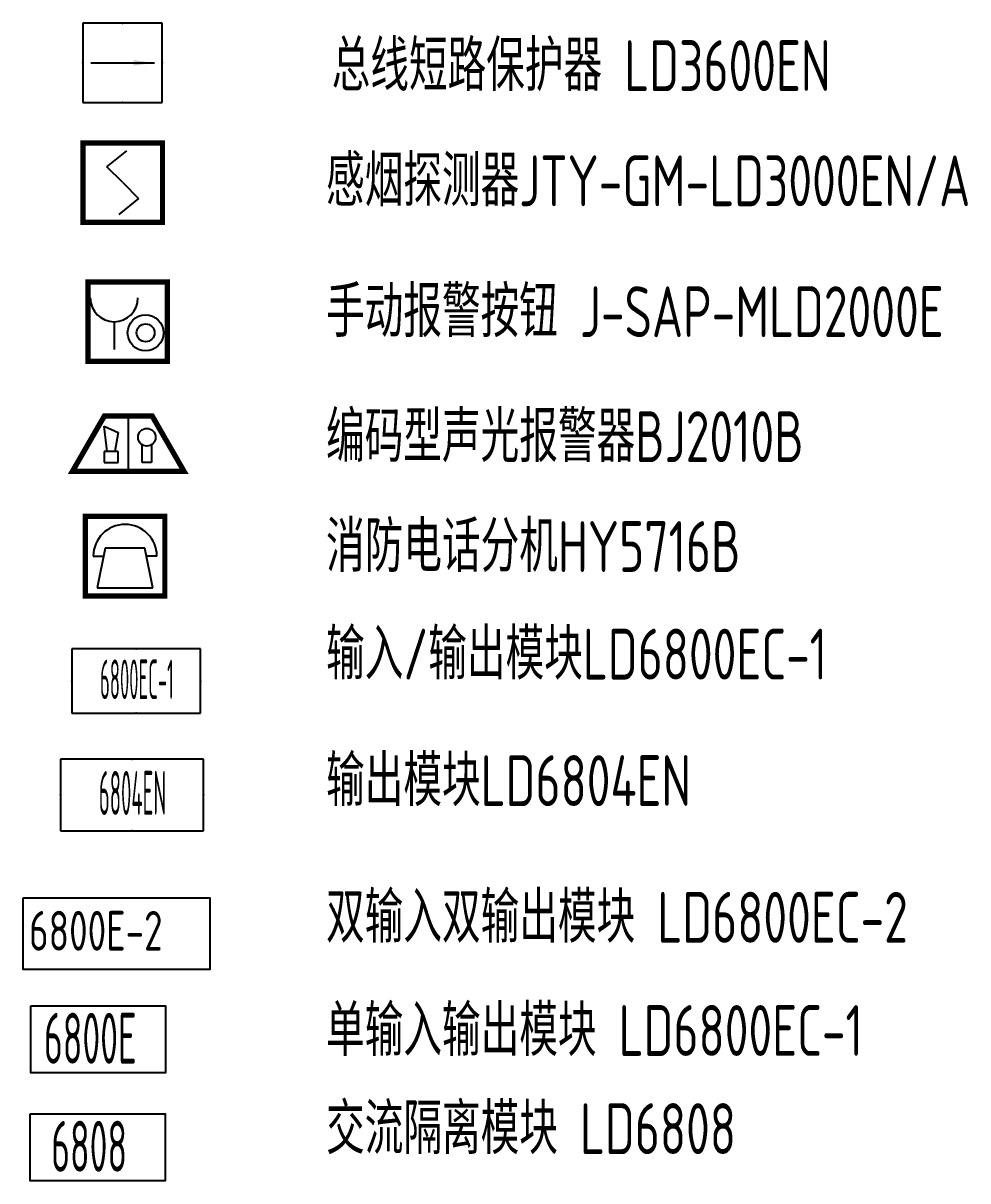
# Model space of a CAD drawing. Extents: x 5279878 to 5976284, y -275259 to -27697.
# Drawn here: x 5684307 to 5690253, y -159826 to -152536 of the extents above; entities that cross this region are included whole.
import ezdxf
from ezdxf.enums import TextEntityAlignment as Align

# ---------------------------------------------------------------- set-up
doc = ezdxf.new("R2010")
doc.units = 0
doc.header["$LTSCALE"] = 1000
doc.header["$MEASUREMENT"] = 0
doc.layers.get('0').update_dxf_attribs({"linetype": 'CONTINUOUS'})
doc.layers.add('EQUIP-消防', color=3, linetype='CONTINUOUS')
doc.layers.add('SIG_TEXT', color=7, linetype='CONTINUOUS')
doc.styles.add('_TEL_DIM', font='sceie.shx', dxfattribs={"width": 0.8, "height": 3.5, "bigfont": 'sceic.shx'})
doc.styles.add('scei', font='sceie.shx', dxfattribs={"width": 0.85, "bigfont": 'sceic.shx'})
doc.styles.add('sceie', font='sceie.shx', dxfattribs={"width": 0.7, "bigfont": 'sceic.shx'})
doc.styles.get("Standard").update_dxf_attribs({"font": 'GBENOR', "bigfont": 'GBCBIG'})

# ---------------------------------------------------------------- blocks, each defined once
blk = doc.blocks.new('$equip$00001590')
for p, q in [((0.5, 0), (-0.5, 0)), ((-0.5, 0), (-0.5, -1)), ((0.5, -1), (0.5, 0)), ((-0.4, -0.5), (0.4, -0.5)), ((-0.5, -1), (0.5, -1))]:
    blk.add_line(p, q)
for p in [(0, 0), (-0.5, -0.5), (0.5, -0.5), (0, -1)]:
    blk.add_point(p)
blk.add_solid([(0.4, -0.5), (0.141, -0.465), (0.141, -0.535)])
at = {"flags": 9}
blk.add_attdef('A', (0, 0), '', height=0.00002, dxfattribs=at)
blk.add_attdef('B', text='', height=0.4, dxfattribs=at).set_placement((0.825, -0.677), align=Align.MIDDLE_CENTER)
blk = doc.blocks.new('$equip$00002649')
for p, q in [((-0.5, 0.5), (-0.5, -0.5)), ((0.5, 0.5), (-0.5, 0.5)), ((0.5, -0.5), (0.5, 0.5)), ((-0.2, 0.2), (0.05, 0.4)), ((0, 0), (-0.2, 0.2)), ((0, 0), (0.2, -0.2)), ((0.2, -0.2), (-0.05, -0.4)), ((-0.5, -0.5), (0.5, -0.5))]:
    blk.add_line(p, q)
at = {"const_width": 0.0667}
blk.add_lwpolyline([(-0.5, 0.5), (0.5, 0.5), (0.5, -0.5), (-0.5, -0.5), (-0.5, 0.5), (0.5, 0.5)], dxfattribs=at)
for p in [(0, 0.5), (-0.5, 0), (0.5, 0), (0, -0.5)]:
    blk.add_point(p)
at = {"color": 7, "flags": 1}
for tag, height, p in [('A', 0.00002, (0, 0)), ('B', 0.4, (0.762, -0.208))]:
    blk.add_attdef(tag, text='', height=height, dxfattribs=at).set_placement(p, align=Align.MIDDLE_CENTER)
blk = doc.blocks.new('$equip$00001928')
for p, q in [((0.65, 0.65), (-0.65, 0.65)), ((-0.65, 0.65), (-0.65, 0)), ((0.65, 0), (0.65, 0.65)), ((-0.65, 0), (0.65, 0))]:
    blk.add_line(p, q)
for p in [(0, 0.65), (-0.65, 0.325), (0.65, 0.325), (0, 0)]:
    blk.add_point(p)
at = {"color": 7, "style": '_TEL_DIM'}
blk.add_attdef('$TEXT$', text='', height=0.34, dxfattribs=at).set_placement((0.006, 0.343), align=Align.MIDDLE_CENTER)
at = {"color": 7, "style": '_TEL_DIM', "flags": 1}
blk.add_attdef('A', text='', height=0.00002, dxfattribs=at).set_placement((0, 0), align=Align.MIDDLE_CENTER)
blk = doc.blocks.new('$equip$00002658')
for p, q in [((0.5, 1), (-0.5, 1)), ((-0.5, 1), (-0.5, 0)), ((0.5, 0), (0.5, 1)), ((-0.25, 0.6), (-0.35, 0.1)), ((0.25, 0.6), (-0.25, 0.6)), ((0.35, 0.1), (0.25, 0.6)), ((-0.4, 0.5), (-0.27, 0.5)), ((0.4, 0.5), (0.27, 0.5)), ((-0.5, 0), (0.5, 0)), ((-0.35, 0.1), (0.35, 0.1))]:
    blk.add_line(p, q)
at = {"const_width": 0.0667}
blk.add_lwpolyline([(-0.5, 1), (0.5, 1), (0.5, 0), (-0.5, 0), (-0.5, 1), (0.5, 1)], dxfattribs=at)
blk.add_arc((0, 0.5), 0.4, 0, 180)
for p in [(0, 1), (-0.5, 0.5), (0.5, 0.5), (0, 0)]:
    blk.add_point(p)
at = {"color": 7, "flags": 1}
for tag, height, p in [('B', 0.4, (0.762, 0.292)), ('A', 0.00002, (0, 0))]:
    blk.add_attdef(tag, text='', height=height, dxfattribs=at).set_placement(p, align=Align.MIDDLE_CENTER)
blk = doc.blocks.new('$equip$00002655')
for p, q in [((-0.5, 1), (-0.5, 0)), ((0.5, 1), (-0.5, 1)), ((0.5, 0), (0.5, 1)), ((-0.169, 0.5), (-0.169, 0.15)), ((-0.5, 0), (0.5, 0))]:
    blk.add_line(p, q)
at = {"const_width": 0.0667}
blk.add_lwpolyline([(-0.5, 1), (0.5, 1), (0.5, 0), (-0.5, 0), (-0.5, 1), (0.5, 1)], dxfattribs=at)
for radius in [0.226, 0.113]:
    blk.add_circle((0.227, 0.36), radius)
blk.add_arc((-0.169, 0.8), 0.3, 180, 0)
for p in [(0, 1), (-0.5, 0.5), (0.5, 0.5), (0, 0)]:
    blk.add_point(p)
at = {"color": 7, "flags": 1}
for tag, height, p in [('B', 0.4, (0.762, 0.292)), ('A', 0.00002, (0, 0))]:
    blk.add_attdef(tag, text='', height=height, dxfattribs=at).set_placement(p, align=Align.MIDDLE_CENTER)
blk = doc.blocks.new('$equip$00002679')
for p, q in [((-0.3, 0.699), (-0.703, 0)), ((0.3, 0.699), (-0.3, 0.699)), ((0.3, 0.699), (-0.3, 0.699)), ((0, 0.699), (0, 0)), ((0.703, 0), (0.3, 0.699)), ((-0.264, 0.249), (-0.304, 0.569)), ((-0.304, 0.569), (-0.128, 0.489)), ((-0.128, 0.489), (-0.168, 0.249)), ((0.174, 0.11), (0.174, 0.338)), ((0.294, 0.338), (0.294, 0.11)), ((-0.304, 0.249), (-0.304, 0.113)), ((-0.128, 0.249), (-0.304, 0.249)), ((-0.128, 0.113), (-0.128, 0.249)), ((-0.703, 0), (0.703, 0)), ((-0.304, 0.113), (-0.128, 0.113)), ((0.294, 0.11), (0.174, 0.11))]:
    blk.add_line(p, q)
at = {"const_width": 0.0667}
for points in [[(-0.299, 0.699), (0.301, 0.699), (0.703, 0), (-0.702, 0), (-0.299, 0.699), (0.301, 0.699)], [(-0.3, 0.699), (0.3, 0.699), (0.703, 0), (-0.703, 0), (-0.3, 0.699), (0.3, 0.699)]]:
    blk.add_lwpolyline(points, dxfattribs=at)
blk.add_circle((0.234, 0.43), 0.111)
for p in [(0, 0.699), (-0.501, 0.349), (0.502, 0.349), (0, 0)]:
    blk.add_point(p)
at = {"color": 7, "flags": 1}
for tag, height, p in [('B', 0.4, (0.961, 0.299)), ('A', 0.00002, (0, 0))]:
    blk.add_attdef(tag, text='', height=height, dxfattribs=at).set_placement(p, align=Align.MIDDLE_CENTER)

msp = doc.modelspace()

# ---------------------------------------------------------------- linework, layer by layer
at = {"layer": 'SIG_TEXT', "color": 0}
for points in [[(5684307.3, -158045), (5685482, -158045), (5685482, -158496.6), (5684307.3, -158496.6)], [(5684354.7, -158723.6), (5685204.1, -158723.6), (5685204.1, -159145.9), (5684354.7, -159145.9)], [(5684351.9, -159404.1), (5685201.2, -159404.1), (5685201.2, -159826.4), (5684351.9, -159826.4)]]:
    msp.add_lwpolyline(points, close=True, dxfattribs=at)

# ---------------------------------------------------------------- block references
at = {"layer": 'EQUIP-消防', "xscale": 500, "yscale": 500, "zscale": 500}
for name, p in [('$equip$00001590', (5684933, -152536.3)), ('$equip$00002649', (5684934.2, -153540.6))]:
    msp.add_blockref(name, p, dxfattribs=at)
at = {"layer": 'EQUIP-消防', "color": 0, "xscale": 500, "yscale": 500, "zscale": 500}
for name, p in [('$equip$00002655', (5684964.5, -154666.3)), ('$equip$00002679', (5684968.6, -155358.9)), ('$equip$00002658', (5684948.9, -156142.7))]:
    msp.add_blockref(name, p, dxfattribs=at)
at = {"layer": 'EQUIP-消防'}
ref = msp.add_blockref('$equip$00001928', (5685019.3, -156882.2), dxfattribs=dict(at, xscale=623.0767500000075, yscale=623.0767500000075, zscale=623.0767500000075))
ref.add_attrib('$TEXT$', '6800EC-1', dxfattribs={"layer": '0', "color": 7, "height": 249.23, "style": '_TEL_DIM', "width": 0.4}).set_placement((5685023.2, -156668.5), align=Align.MIDDLE_CENTER)
ref = msp.add_blockref('$equip$00001928', (5684991.4, -157621.4), dxfattribs=dict(at, xscale=692.3075000001118, yscale=692.3075000001118, zscale=692.3075000001118))
ref.add_attrib('$TEXT$', '6804EN', dxfattribs={"layer": '0', "color": 7, "height": 276.92, "style": '_TEL_DIM', "width": 0.4}).set_placement((5684995.8, -157383.9), align=Align.MIDDLE_CENTER)

# ---------------------------------------------------------------- texts
at = {"color": 3, "style": 'sceie', "width": 0.6}
for s, p in [('6800E', (5684438.1, -159088.7)), ('6808', (5684483.6, -159769))]:
    msp.add_text(s, height=320, dxfattribs=at).set_placement(p)
at = {"layer": 'EQUIP-消防', "style": 'sceie', "width": 0.8}
msp.add_text('6800E-2', height=250, dxfattribs=at).set_placement((5684344.3, -158376.8))
at = {"layer": 'SIG_TEXT', "style": 'scei', "width": 0.8}
for s, p in [('总线短路保护器 LD3600EN', (5686248.8, -152964.1)), ('感烟探测器JTY-GM-LD3000EN/A', (5686213.6, -153688.9)), ('手动报警按钮 J-SAP-MLD2000E', (5686213.6, -154513.3)), ('编码型声光报警器BJ2010B', (5686213.6, -155300.2)), ('消防电话分机HY5716B', (5686213.6, -155992)), ('输入/输出模块LD6800EC-1 ', (5686213.6, -156669.6)), ('输出模块LD6804EN', (5686213.6, -157466.5)), ('双输入双输出模块 LD6800EC-2', (5686213.6, -158327.1)), ('单输入输出模块 LD6800EC-1', (5686213.6, -159039.7)), ('交流隔离模块 LD6808', (5686213.6, -159657.9))]:
    msp.add_text(s, height=320, dxfattribs=at).set_placement(p)

doc.saveas('drawing.dxf')
